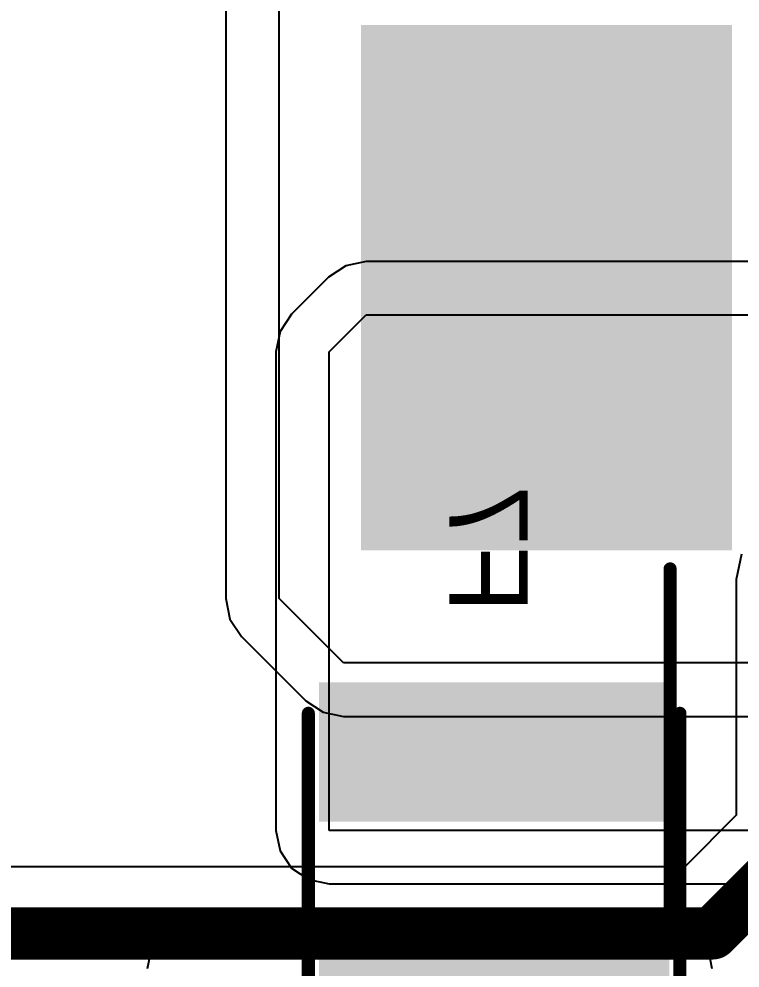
# Model space of a CAD drawing. Header units: inches. Extents: x 0 to 198, y 0 to 199.
# Drawn here: x 5.2006 to 5.4761, y 3.6043 to 3.9672 of the extents above; entities that cross this region are included whole.
import ezdxf

# ---------------------------------------------------------------- set-up
doc = ezdxf.new("R2010")
doc.units = ezdxf.units.IN
doc.header["$MEASUREMENT"] = 0
for name, color, linetype in [('Bottom Layer', 5, 'Continuous'), ('Bottom Overlay', 54, 'Continuous'), ('Bottom Paste', 16, 'Continuous'), ('Bottom Solder', 6, 'Continuous'), ('Layer 2', 76, 'Continuous'), ('Top Layer', 1, 'Continuous'), ('Top Overlay', 2, 'Continuous'), ('Top Paste', 8, 'Continuous'), ('Top Solder', 216, 'Continuous')]:
    doc.layers.add(name, color=color, linetype=linetype)
doc.styles.add('Arial', font='', dxfattribs={"height": 0.2})
doc.styles.get('Arial').set_extended_font_data('Arial')

# ---------------------------------------------------------------- blocks, each defined once
blk = doc.blocks.new('FCH1365_680M_210')
at = {"layer": 'Top Layer'}
blk.add_hatch(color=1, dxfattribs=at).paths.add_polyline_path([(0.15552, -0.09843), (0.15552, 0.09842), (0.29331, 0.09842), (0.29331, -0.09843)])
at = {"layer": 'Top Paste'}
blk.add_hatch(color=8, dxfattribs=at).paths.add_polyline_path([(0.15552, -0.09843), (0.15552, 0.09842), (0.29331, 0.09842), (0.29331, -0.09843)])
at = {"layer": 'Top Solder'}
blk.add_hatch(color=216, dxfattribs=at).paths.add_polyline_path([(0.15352, -0.10043), (0.15352, 0.10042), (0.29531, 0.10042), (0.29531, -0.10043)])
at = {"layer": 'Top Overlay'}
for points in [[(0.27165, -0.24803, 0.005, 0.005, 0), (0.27165, -0.10752, 0.005, 0.005, 0)], [(-0.27165, -0.24803, 0.005, 0.005, 0), (0.27165, -0.24803, 0.005, 0.005, 0)]]:
    blk.add_lwpolyline(points, format="xyseb", dxfattribs=at)
for points in [[(0.2704, -0.10752, 0.0025, 0.0025, 1), (0.2729, -0.10752, 0.0025, 0.0025, 1)], [(0.2704, -0.24803, 0.0025, 0.0025, 1), (0.2729, -0.24803, 0.0025, 0.0025, 1)], [(0.2704, -0.24803, 0.0025, 0.0025, 1), (0.2729, -0.24803, 0.0025, 0.0025, 1)]]:
    blk.add_lwpolyline(points, format="xyseb", close=True, dxfattribs=at)
blk = doc.blocks.new('FUSE_1210_B_242')
at = {"layer": 'Bottom Layer'}
for points in [[(-0.07539, 0.06299), (-0.03012, 0.06299), (-0.03012, -0.06299), (-0.07539, -0.06299)], [(0.03012, 0.06299), (0.07539, 0.06299), (0.07539, -0.06299), (0.03012, -0.06299)]]:
    blk.add_hatch(color=5, dxfattribs=at).paths.add_polyline_path(points)
at = {"layer": 'Bottom Paste'}
for points in [[(-0.07539, 0.06299), (-0.03012, 0.06299), (-0.03012, -0.06299), (-0.07539, -0.06299)], [(0.03012, 0.06299), (0.07539, 0.06299), (0.07539, -0.06299), (0.03012, -0.06299)]]:
    blk.add_hatch(color=16, dxfattribs=at).paths.add_polyline_path(points)
at = {"layer": 'Bottom Solder'}
for points in [[(-0.07939, 0.06699), (-0.02612, 0.06699), (-0.02612, -0.06699), (-0.07939, -0.06699)], [(0.02612, 0.06699), (0.07939, 0.06699), (0.07939, -0.06699), (0.02612, -0.06699)]]:
    blk.add_hatch(color=6, dxfattribs=at).paths.add_polyline_path(points)
at = {"layer": 'Bottom Overlay'}
for points in [[(0.06752, 0.071, 0.005, 0.005, 0), (-0.06752, 0.071, 0.005, 0.005, 0)], [(0.06752, -0.071, 0.005, 0.005, 0), (-0.06752, -0.071, 0.005, 0.005, 0)]]:
    blk.add_lwpolyline(points, format="xyseb", dxfattribs=at)
for points in [[(-0.06877, 0.071, 0.0025, 0.0025, 1), (-0.06627, 0.071, 0.0025, 0.0025, 1)], [(0.06627, 0.071, 0.0025, 0.0025, 1), (0.06877, 0.071, 0.0025, 0.0025, 1)], [(-0.06877, -0.071, 0.0025, 0.0025, 1), (-0.06627, -0.071, 0.0025, 0.0025, 1)], [(0.06627, -0.071, 0.0025, 0.0025, 1), (0.06877, -0.071, 0.0025, 0.0025, 1)]]:
    blk.add_lwpolyline(points, format="xyseb", close=True, dxfattribs=at)

msp = doc.modelspace()

# ---------------------------------------------------------------- linework, layer by layer
at = {"layer": 'Bottom Layer'}
for p, q in [((5.32544, 3.87282), (5.31882, 3.8684)), ((5.33324, 3.87437), (5.32544, 3.87282)), ((5.72702, 3.87437), (5.33324, 3.87437)), ((5.31882, 3.8684), (5.30473, 3.8543)), ((5.30473, 3.8543), (5.30031, 3.84768)), ((5.31915, 3.83988), (5.33324, 3.85398)), ((5.33324, 3.85398), (5.72702, 3.85398)), ((5.30031, 3.84768), (5.29876, 3.83988)), ((5.29876, 3.83988), (5.29876, 3.65692)), ((5.31915, 3.65692), (5.31915, 3.83988)), ((5.29876, 3.65692), (5.30031, 3.64911)), ((5.741, 3.65692), (5.31915, 3.65692)), ((5.30031, 3.64911), (5.30473, 3.6425)), ((5.30473, 3.6425), (5.31134, 3.63808)), ((5.31134, 3.63808), (5.31915, 3.63652)), ((5.31915, 3.63652), (5.741, 3.63652)), ((5.2622, 3.62288), (5.25558, 3.61846)), ((5.27, 3.62443), (5.2622, 3.62288)), ((5.44513, 3.62443), (5.27, 3.62443)), ((5.45294, 3.62288), (5.44513, 3.62443)), ((5.45868, 3.61904), (5.45294, 3.62288)), ((5.25558, 3.61846), (5.25116, 3.61185)), ((5.46013, 3.61904), (5.45868, 3.61904)), ((5.46013, 3.61759), (5.46013, 3.61904)), ((5.46397, 3.61185), (5.46013, 3.61759)), ((5.25116, 3.61185), (5.24961, 3.60404)), ((5.46552, 3.60404), (5.46397, 3.61185))]:
    msp.add_line(p, q, dxfattribs=at)
at = {"layer": 'Layer 2'}
for p, q in [((5.47663, 3.76258), (5.47469, 3.75283)), ((5.47469, 3.75283), (5.47469, 3.66271)), ((5.47469, 3.66271), (5.455, 3.64302)), ((5.455, 3.64302), (4.67, 3.64302))]:
    msp.add_line(p, q, dxfattribs=at)
for points in [[(5.46556, 3.61753, 0.02, 0.02, 0), (5.50018, 3.65215, 0.02, 0.02, 0)], [(4.67, 3.61753, 0.02, 0.02, 0), (5.46556, 3.61753, 0.02, 0.02, 0)]]:
    msp.add_lwpolyline(points, format="xyseb", dxfattribs=at)
msp.add_lwpolyline([(5.46056, 3.61753, 0.01, 0.01, 1), (5.47056, 3.61753, 0.01, 0.01, 1)], format="xyseb", close=True, dxfattribs=at)
msp.add_lwpolyline([(5.46056, 3.61753, 0.01, 0.01, 1), (5.47056, 3.61753, 0.01, 0.01, 1)], format="xyseb", close=True, dxfattribs=at)
at = {"layer": 'Top Layer'}
for p, q in [((5.27961, 4.12341), (5.27961, 3.74553)), ((5.3, 3.74553), (5.3, 4.12341)), ((5.27961, 3.74553), (5.28116, 3.73773)), ((5.32461, 3.72092), (5.3, 3.74553)), ((5.28116, 3.73773), (5.28558, 3.73111)), ((5.28558, 3.73111), (5.3102, 3.7065)), ((5.58474, 3.72092), (5.32461, 3.72092)), ((5.3102, 3.7065), (5.31681, 3.70208)), ((5.31681, 3.70208), (5.32461, 3.70052)), ((5.32461, 3.70052), (5.58474, 3.70052))]:
    msp.add_line(p, q, dxfattribs=at)

# ---------------------------------------------------------------- block references
msp.add_blockref('FCH1365_680M_210', (5.17773, 3.86444))
at = {"rotation": 270}
msp.add_blockref('FUSE_1210_B_242', (5.38214, 3.63416), dxfattribs=at)

# ---------------------------------------------------------------- texts
at = {"layer": 'Bottom Overlay', "style": 'Arial', "text_generation_flag": 2}
msp.add_text('F7', height=0.03, rotation=270, dxfattribs=at).set_placement((5.365, 3.74001))

doc.saveas('drawing.dxf')
